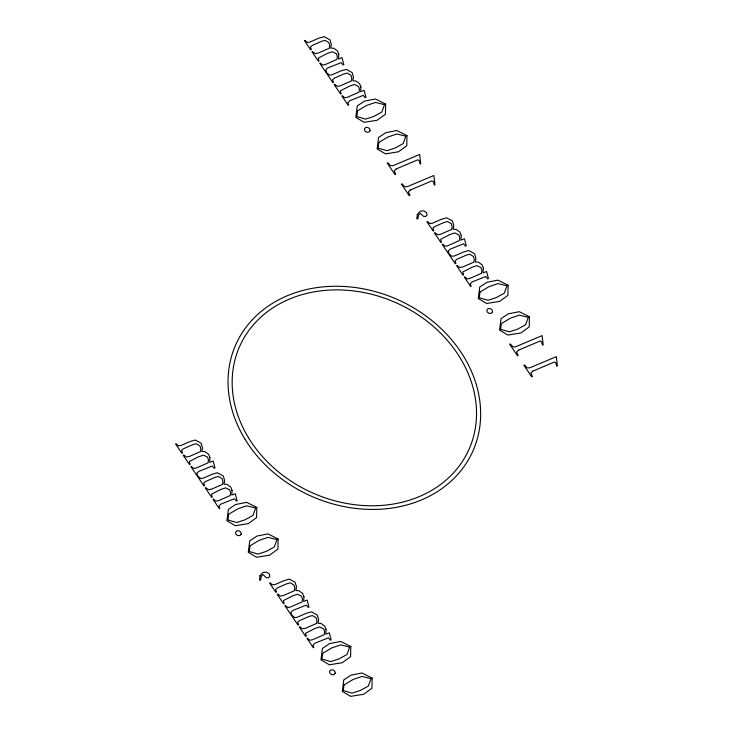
<?xml version="1.0" encoding="UTF-8"?>
<svg xmlns="http://www.w3.org/2000/svg" width="733" height="733" viewBox="0 0 733 733"><rect width="100%" height="100%" fill="white"/><g stroke="black" fill="none" stroke-linecap="round" stroke-linejoin="round"><path stroke-width="1.1" d="M256.779 507.428L256.596 517.571L248.322 523.619L235.284 525.708L226.937 520.732L228.43 509.298L235.623 504.496L246.645 502.362L256.779 507.428M278.109 538.984L277.926 549.127L269.652 555.174L256.614 557.263L248.267 552.288L249.761 540.853L256.953 536.052L267.976 533.917L278.109 538.984M350.795 646.515L350.612 656.658L342.338 662.705L329.3 664.794L320.953 659.819L322.438 648.384L329.63 643.583L340.662 641.448L350.795 646.515M372.126 678.071L371.943 688.214L363.669 694.261L350.631 696.35L342.284 691.375L343.768 679.94L350.96 675.139L361.992 673.004L372.126 678.071M385.631 104.049L385.448 114.192L377.174 120.239L364.136 122.329L355.789 117.353L357.283 105.918L364.475 101.117L375.498 98.982L385.631 104.049M406.962 135.605L406.778 145.748L398.505 151.795L385.466 153.884L377.119 148.909L378.613 137.474L385.805 132.673L396.828 130.538L406.962 135.605M508.088 285.21L507.905 295.353L499.631 301.4L486.593 303.489L478.246 298.514L479.73 287.079L486.923 282.278L497.954 280.143L508.088 285.21M529.418 316.766L529.235 326.909L520.961 332.956L507.923 335.045L499.576 330.07L501.06 318.635L508.253 313.834L519.285 311.699L529.418 316.766M209.94 457.676L209.638 462.358L213.156 461.011L214.98 468.039L214.228 468.36L212.258 466.023L198.799 471.392L196.856 473.307L197.745 475.69L197.186 475.937L190.864 466.591L191.423 466.344L193.677 468.433L196.297 467.993L208.044 462.844L208.484 459.884L207.54 457.099L203.49 455.147L198.652 456.732L189.416 461.469L190.104 464.392L189.545 464.64L183.177 455.202L183.736 454.964L186.374 457.016L189.407 456.439L200.411 451.629L200.86 448.999L199.999 445.948L196.224 443.74L192.861 444.656L183.598 448.706L181.619 450.309L182.453 452.994L181.857 453.251L175.59 443.987L176.149 443.74L178.449 445.756L180.959 445.499L189.874 441.596L195.326 440.029L201.126 443.218L202.491 447.781L201.896 451.482L204.846 451.601L208.63 454.313L209.94 457.676M232.059 490.404L231.765 495.087L235.275 493.73L237.098 500.758L236.347 501.088L234.377 498.752L220.917 504.121L218.984 506.036L219.863 508.418L219.304 508.665L212.991 499.31L213.55 499.072L215.795 501.161L218.416 500.712L230.171 495.572L230.602 492.613L229.658 489.827L225.608 487.876L220.78 489.461L211.535 494.198L212.231 497.121L211.672 497.359L205.295 487.931L205.854 487.692L208.493 489.736L211.535 489.168L222.53 484.348L222.988 481.728L222.117 478.676L218.342 476.468L214.98 477.385L205.716 481.434L203.737 483.038L204.58 485.713L203.976 485.979L197.718 476.716L198.276 476.468L200.567 478.484L203.078 478.228L211.993 474.324L217.454 472.758L223.253 475.946L224.61 480.509L224.014 484.201L226.964 484.33L230.748 487.033L232.059 490.404M303.957 596.763L303.654 601.445L307.164 600.089L308.996 607.116L308.245 607.446L306.266 605.11L292.806 610.479L290.873 612.394L291.761 614.776L291.203 615.024L284.88 605.669L285.439 605.431L287.684 607.52L290.314 607.071L302.06 601.93L302.5 598.971L301.547 596.186L297.497 594.234L292.669 595.819L283.433 600.556L284.12 603.479L283.561 603.717L277.184 594.289L277.743 594.051L280.391 596.103L283.424 595.526L294.419 590.706L294.877 588.086L294.006 585.035L290.231 582.827L286.869 583.743L277.615 587.793L275.635 589.396L276.469 592.072L275.865 592.337L269.607 583.074L270.165 582.827L272.456 584.842L274.967 584.586L283.882 580.683L289.343 579.116L295.142 582.304L296.508 586.867L295.912 590.56L298.862 590.688L302.637 593.391L303.957 596.763M338.793 54.297L338.49 58.979L342.009 57.623L343.832 64.651L343.081 64.98L341.111 62.635L327.651 68.013L325.709 69.928L326.597 72.31L326.038 72.558L319.716 63.203L320.275 62.965L322.529 65.054L325.15 64.605L336.896 59.465L337.336 56.505L336.392 53.72L332.342 51.768L327.504 53.353L318.269 58.09L318.956 61.013L318.397 61.251L312.029 51.823L312.588 51.576L315.227 53.628L318.259 53.06L329.264 48.241L329.713 45.62L328.851 42.569L325.076 40.361L321.714 41.277L312.45 45.327L310.471 46.93L311.305 49.606L310.71 49.871L304.442 40.608L305.001 40.361L307.301 42.377L309.812 42.12L318.727 38.217L324.178 36.65L329.978 39.839L331.343 44.401L330.748 48.094L333.698 48.222L337.482 50.925L338.793 54.297M326.075 629.491L325.773 634.173L329.291 632.817L331.114 639.845L330.363 640.175L328.393 637.829L314.933 643.207L312.991 645.122L313.88 647.505L313.321 647.743L306.999 638.397L307.558 638.159L309.812 640.248L312.432 639.799L324.178 634.659L324.618 631.699L323.674 628.914L319.625 626.962L314.787 628.548L305.551 633.285L306.238 636.207L305.679 636.446L299.311 627.017L299.87 626.77L302.509 628.822L305.542 628.254L316.546 623.435L316.995 620.814L316.134 617.763L312.359 615.555L308.996 616.471L299.733 620.521L297.754 622.125L298.588 624.8L297.992 625.066L291.725 615.802L292.284 615.555L294.584 617.571L297.094 617.314L306.009 613.411L311.461 611.844L317.261 615.024L318.626 619.596L318.03 623.288L320.981 623.407L324.765 626.119L326.075 629.491M360.911 87.025L360.618 91.707L364.127 90.351L365.959 97.379L365.199 97.709L363.229 95.363L349.769 100.742L347.836 102.657L348.716 105.039L348.157 105.277L341.844 95.931L342.403 95.693L344.647 97.782L347.268 97.333L359.023 92.193L359.454 89.234L358.51 86.448L354.46 84.497L349.632 86.082L340.387 90.819L341.083 93.742L340.524 93.98L334.147 84.552L334.706 84.304L337.345 86.357L340.387 85.788L351.382 80.969L351.84 78.349L350.97 75.297L347.195 73.089L343.832 73.996L334.578 78.055L332.59 79.659L333.433 82.334L332.828 82.6L326.57 73.337L327.129 73.089L329.419 75.105L331.93 74.848L340.845 70.945L346.306 69.378L352.106 72.558L353.462 77.13L352.875 80.822L355.817 80.942L359.601 83.654L360.911 87.025M461.249 235.458L460.947 240.14L464.456 238.784L466.289 245.812L465.537 246.141L463.558 243.796L450.099 249.174L448.165 251.089L449.054 253.471L448.495 253.719L442.173 244.364L442.732 244.126L444.977 246.215L447.606 245.766L459.353 240.626L459.793 237.666L458.84 234.881L454.79 232.929L449.961 234.514L440.725 239.251L441.413 242.174L440.854 242.412L434.477 232.984L435.036 232.737L437.683 234.789L440.716 234.221L451.711 229.402L452.169 226.781L451.299 223.73L447.524 221.522L444.161 222.438L434.907 226.488L432.928 228.091L433.762 230.767L433.166 231.032L426.899 221.769L427.458 221.522L429.749 223.538L432.259 223.281L441.174 219.378L446.635 217.811L452.435 220.999L453.8 225.562L453.205 229.255L456.155 229.374L459.93 232.086L461.249 235.458M483.368 268.177L483.065 272.868L486.584 271.512L488.407 278.54L487.656 278.87L485.686 276.524L472.226 281.903L470.284 283.818L471.172 286.2L470.613 286.438L464.301 277.092L464.85 276.854L467.104 278.943L469.725 278.494L481.48 273.354L481.911 270.395L480.967 267.609L476.917 265.658L472.079 267.243L462.844 271.98L463.531 274.893L462.981 275.141L456.604 265.712L457.163 265.465L459.802 267.518L462.835 266.949L473.839 262.13L474.288 259.509L473.426 256.458L469.651 254.25L466.289 255.157L457.026 259.216L455.046 260.82L455.889 263.495L455.285 263.761L449.017 254.498L449.576 254.25L451.876 256.266L454.387 256.009L463.302 252.106L468.754 250.539L474.553 253.719L475.919 258.291L475.323 261.983L478.273 262.102L482.057 264.815L483.368 268.177M259.995 575.726L259.491 580.133L260.609 580.142L261.287 576.321L263.028 574.58L266.336 577.714L268.525 577.686L269.799 576.358L269.295 574.049L266.665 572.198L263.019 572.464L259.995 575.726M417.288 214.421L416.784 218.828L417.902 218.837L418.58 215.016L420.321 213.276L423.628 216.409L425.818 216.382L427.092 215.053L426.588 212.744L423.958 210.884L420.311 211.159L417.288 214.421M228.632 514.3L227.972 519.963L236.768 522.501L245.033 519.789L252.949 515.436L255.689 508.042L246.664 505.816L237.877 508.784L228.632 514.3M249.962 545.856L249.302 551.518L258.098 554.056L266.363 551.344L274.279 546.992L277.019 539.598L267.994 537.371L259.207 540.34L249.962 545.856M357.484 110.921L356.834 116.584L365.62 119.122L373.885 116.41L381.811 112.057L384.541 104.654L375.525 102.428L366.729 105.405L357.484 110.921M378.814 142.477L378.164 148.139L386.951 150.677L395.215 147.965L403.141 143.613L405.871 136.21L396.855 133.983L388.059 136.961L378.814 142.477M322.639 653.387L321.989 659.049L330.775 661.587L339.049 658.875L346.966 654.523L349.705 647.12L340.68 644.893L331.893 647.871L322.639 653.387M343.969 684.943L343.319 690.605L352.106 693.143L360.379 690.431L368.296 686.079L371.035 678.676L362.01 676.449L353.224 679.427L343.969 684.943M479.941 292.082L479.281 297.745L488.068 300.283L496.342 297.571L504.258 293.218L506.998 285.815L497.973 283.589L489.186 286.566L479.941 292.082M501.262 323.638L500.612 329.3L509.398 331.838L517.672 329.126L525.588 324.774L528.328 317.371L519.303 315.144L510.516 318.122L501.262 323.638M370.083 130.712L368.827 132.151L366.637 132.224L364.796 130.877L364.393 128.907L365.675 127.487L367.847 127.414L369.67 128.742L370.083 130.712M241.23 534.091L239.975 535.53L237.785 535.612L235.944 534.256L235.54 532.295L236.823 530.866L238.995 530.793L240.818 532.121L241.23 534.091M492.53 311.873L491.284 313.312L489.094 313.385L487.253 312.038L486.849 310.068L488.132 308.648L490.304 308.575L492.127 309.903L492.53 311.873M335.238 673.178L333.991 674.617L331.802 674.699L329.96 673.343L329.557 671.373L330.84 669.953L333.011 669.88L334.834 671.208L335.238 673.178M396.205 168.938L394.198 170.798L395.683 174.353L395.041 174.637L387.207 163.056L387.812 162.79L390.469 165.695L393.145 165.621L419.652 154.461L420.733 163.761L420.128 164.027L419.084 160.619L417.828 159.785L396.205 168.938M410.425 189.975L408.418 191.835L409.903 195.39L409.261 195.674L401.427 184.093L402.032 183.827L404.689 186.732L407.365 186.658L433.872 175.499L434.953 184.798L434.348 185.064L433.304 181.656L432.049 180.822L410.425 189.975M518.652 350.099L516.655 351.959L518.139 355.514L517.498 355.798L509.664 344.217L510.269 343.951L512.926 346.856L515.601 346.782L542.108 335.622L543.19 344.922L542.585 345.188L541.54 341.78L540.276 340.946L518.652 350.099M532.873 371.136L530.875 372.996L532.36 376.551L531.718 376.835L523.884 365.254L524.489 364.988L527.146 367.893L529.822 367.819L556.329 356.659L557.41 365.959L556.805 366.225L555.761 362.817L554.496 361.983L532.873 371.136M244.849 438.975A129.943 107.348 24.6 0 0 463.641 467.104A129.943 107.348 24.6 0 0 354.543 287.437A129.943 107.348 24.6 0 0 244.849 438.975M248.423 437.628A125.7 103.839 24.6 0 0 460.067 464.841A125.7 103.839 24.6 0 0 354.534 291.047A125.7 103.839 24.6 0 0 248.423 437.628"/></g></svg>
